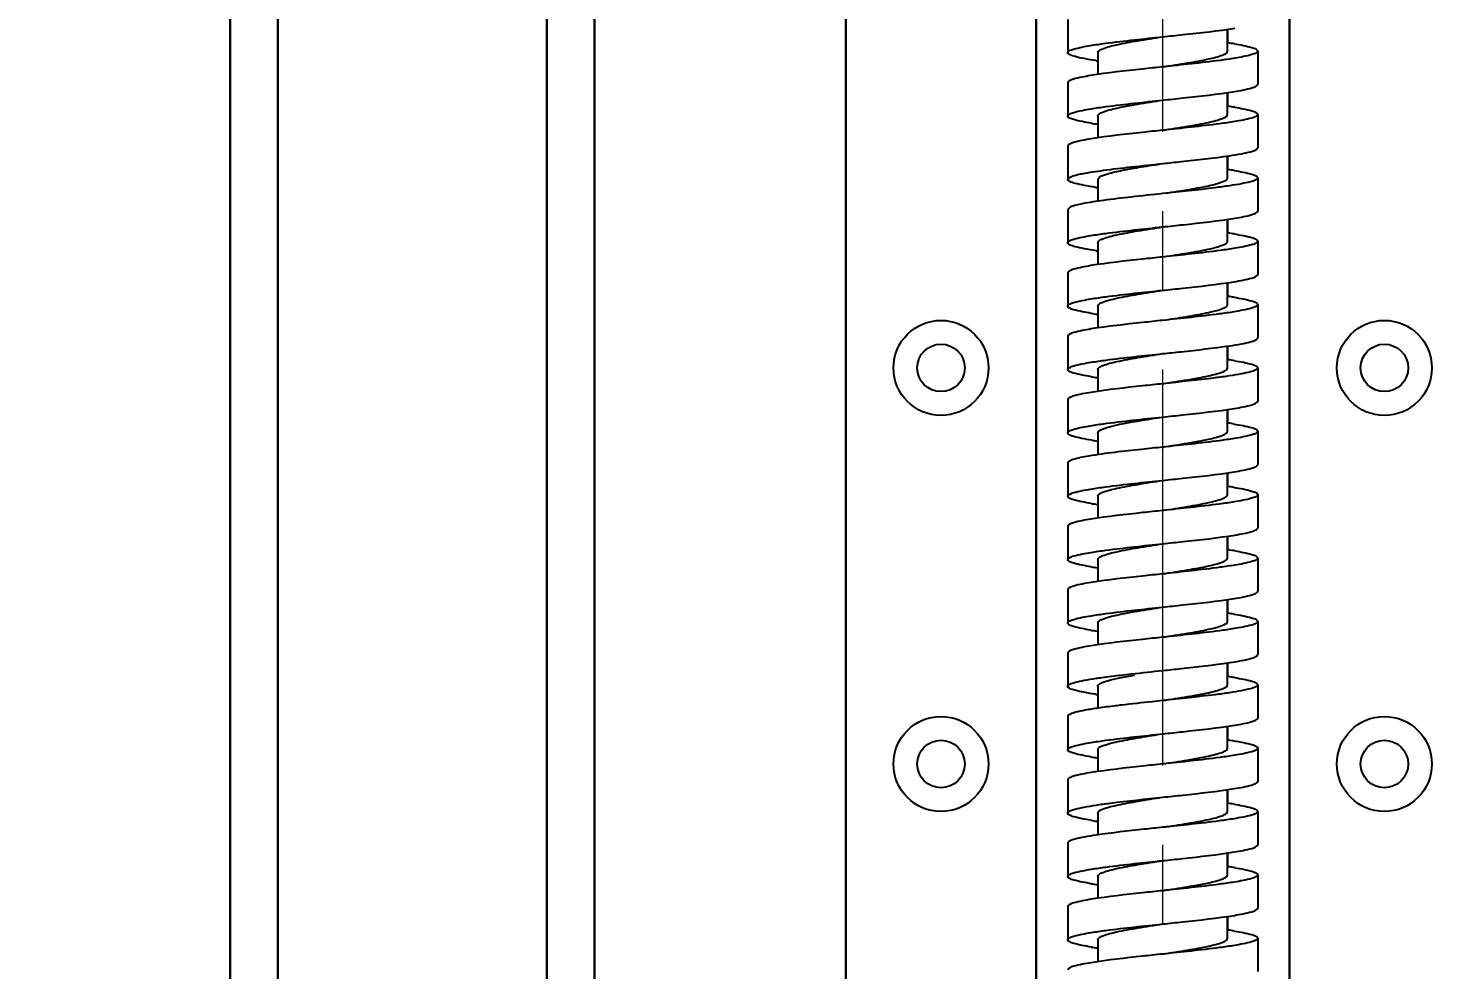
# Model space of a CAD drawing. Header units: inches. Extents: x -8900 to -5053, y -1814 to -15.
# Drawn here: x -8581.66 to -8537.33, y -636.56 to -606.84 of the extents above; entities that cross this region are included whole.
import ezdxf

# ---------------------------------------------------------------- set-up
doc = ezdxf.new("R2010")
doc.units = ezdxf.units.IN
doc.header["$LTSCALE"] = 2
doc.header["$MEASUREMENT"] = 0
doc.linetypes.add('CENTER', pattern=[2, 1.25, -0.25, 0.25, -0.25])
doc.layers.add('02___PRT_ALL_AXES', color=7, linetype='Continuous')
doc.layers.add('duong co ban', color=7, linetype='Continuous', lineweight=50)
doc.layers.add('duong tam', color=1, linetype='CENTER', lineweight=20)
doc.styles.get("Standard").update_dxf_attribs({"font": 'arial.ttf', "height": 2.5})
doc.dimstyles.new('d3', dxfattribs={"dimtxt": 4, "dimasz": 3.5, "dimexe": 1.5, "dimexo": 0, "dimgap": 1.5, "dimtad": 1, "dimtoh": 1, "dimdec": 1, "dimtxsty": 'Standard', "dimcen": 2.5, "dimadec": 0, "dimazin": 0, "dimtm": 1e-09, "dimtfac": 1, "dimtdec": 1, "dimtix": 1, "dimtmove": 0, "dimatfit": 3, "dimfxl": 0.18, "dimtolj": 1, "dimarcsym": 1})

# ---------------------------------------------------------------- blocks, each defined once
blk = doc.blocks.new('*D34')
at = {"layer": 'Defpoints', "color": 0, "lineweight": 20}
for p in [(-8560.834, -462.562), (-8776.876, -697.562), (-8560.834, -697.562)]:
    blk.add_point(p, dxfattribs=at)
at = {"layer": 'duong co ban', "color": 0, "lineweight": -2}
for p, q in [((-8560.834, -462.562), (-8778.376, -462.562)), ((-8776.876, -466.062), (-8776.876, -694.062)), ((-8560.834, -697.562), (-8778.376, -697.562))]:
    blk.add_line(p, q, dxfattribs=at)
at = {"layer": 'duong co ban', "color": 0, "lineweight": 20}
for points in [[(-8777.459, -466.062), (-8776.293, -466.062), (-8776.876, -462.562)], [(-8777.459, -694.062), (-8776.293, -694.062), (-8776.876, -697.562)]]:
    blk.add_solid(points, dxfattribs=at)
at = {"layer": 'duong co ban', "color": 0, "lineweight": 20, "insert": (-8779.652, -580.062), "char_height": 2.5, "attachment_point": 5, "rotation": 90}
blk.add_mtext('\\A1;500', dxfattribs=at)

msp = doc.modelspace()

# ---------------------------------------------------------------- linework, layer by layer
at = {"color": 7, "linetype": 'Continuous', "lineweight": 30}
for p, q in [((-8575.278, -673.562), (-8575.278, -595.004)), ((-8573.778, -673.562), (-8573.778, -595.004)), ((-8565.278, -673.562), (-8565.278, -595.004)), ((-8563.778, -673.562), (-8563.778, -595.004)), ((-8555.834, -697.562), (-8555.834, -595.004)), ((-8549.834, -697.562), (-8549.834, -595.004)), ((-8541.834, -697.562), (-8541.834, -595.004))]:
    msp.add_line(p, q, dxfattribs=at)
at = {"color": 7, "linetype": 'Continuous'}
for p, q in [((-8543.784, -607.562), (-8543.784, -606.87)), ((-8543.778, -607.305), (-8543.778, -606.869)), ((-8547.884, -607.612), (-8547.884, -608.304)), ((-8543.784, -609.562), (-8543.784, -608.87)), ((-8543.778, -609.305), (-8543.778, -608.869)), ((-8547.884, -609.612), (-8547.884, -610.304)), ((-8543.784, -611.562), (-8543.784, -610.87)), ((-8543.778, -611.305), (-8543.778, -610.869)), ((-8548.834, -611.612), (-8548.758, -611.541)), ((-8547.884, -611.612), (-8547.832, -611.541)), ((-8547.884, -611.612), (-8547.884, -612.303)), ((-8548.758, -612.491), (-8548.834, -612.562)), ((-8543.784, -613.562), (-8543.784, -612.87)), ((-8543.778, -613.305), (-8543.778, -612.869)), ((-8547.884, -613.612), (-8547.884, -614.304)), ((-8543.784, -615.562), (-8543.784, -614.87)), ((-8543.778, -615.305), (-8543.778, -614.869)), ((-8547.884, -615.612), (-8547.884, -616.304)), ((-8543.784, -617.562), (-8543.784, -616.87)), ((-8543.778, -617.305), (-8543.778, -616.869)), ((-8547.884, -617.612), (-8547.884, -618.304)), ((-8543.784, -619.562), (-8543.784, -618.87)), ((-8543.778, -619.305), (-8543.778, -618.869)), ((-8547.884, -619.612), (-8547.884, -620.303)), ((-8543.784, -621.562), (-8543.784, -620.87)), ((-8543.778, -621.305), (-8543.778, -620.869)), ((-8547.884, -621.612), (-8547.884, -622.304)), ((-8543.784, -623.562), (-8543.784, -622.87)), ((-8543.778, -623.305), (-8543.778, -622.869)), ((-8547.884, -623.612), (-8547.884, -624.304)), ((-8543.784, -625.562), (-8543.784, -624.87)), ((-8543.778, -625.305), (-8543.778, -624.869)), ((-8547.884, -625.612), (-8547.884, -626.304)), ((-8543.784, -627.562), (-8543.784, -626.87)), ((-8543.778, -627.305), (-8543.778, -626.869)), ((-8547.884, -627.612), (-8547.884, -628.302)), ((-8543.784, -629.562), (-8543.784, -628.87)), ((-8543.778, -629.305), (-8543.778, -628.869)), ((-8547.884, -629.612), (-8547.884, -630.304)), ((-8543.784, -631.562), (-8543.784, -630.87)), ((-8543.778, -631.305), (-8543.778, -630.869)), ((-8547.884, -631.612), (-8547.884, -632.304)), ((-8543.784, -633.562), (-8543.784, -632.87)), ((-8543.778, -633.305), (-8543.778, -632.869)), ((-8547.884, -633.612), (-8547.884, -634.304)), ((-8543.784, -635.562), (-8543.784, -634.87)), ((-8543.778, -635.305), (-8543.778, -634.869)), ((-8547.884, -635.612), (-8547.884, -636.304))]:
    msp.add_line(p, q, dxfattribs=at)
for centre, radius, start, end in [((-8545.685, -620.454), 13.289, 80.8434, 81.6944), ((-8545.642, -592.441), 15.593, 261.5313, 261.6612), ((-8545.662, -622.303), 13.136, 80.7902, 81.6966), ((-8545.977, -596.681), 13.329, 260.8573, 261.6942), ((-8545.684, -624.447), 13.282, 80.8415, 81.6936), ((-8545.65, -596.494), 15.54, 261.5233, 261.6561), ((-8545.692, -626.5), 13.336, 80.8589, 81.6942), ((-8545.645, -598.458), 15.577, 261.5279, 261.6589), ((-8545.704, -628.581), 13.418, 80.8853, 81.6947), ((-8545.98, -602.702), 13.307, 260.85, 261.6942), ((-8545.662, -630.303), 13.137, 80.7921, 81.6945), ((-8546.009, -604.893), 13.114, 260.7847, 261.6944), ((-8545.695, -632.524), 13.36, 80.8678, 81.6941), ((-8545.924, -606.334), 13.68, 260.9717, 261.6936), ((-8545.7, -634.557), 13.394, 80.8778, 81.6944), ((-8545.979, -608.698), 13.312, 260.8516, 261.6943), ((-8545.64, -636.162), 12.994, 80.7423, 81.6958), ((-8545.995, -610.805), 13.203, 260.815, 261.694), ((-8545.703, -638.572), 13.408, 80.8835, 81.6939), ((-8546.023, -612.989), 13.017, 260.7482, 261.6981), ((-8545.656, -640.267), 13.1, 80.7765, 81.6973), ((-8545.659, -612.557), 15.476, 261.5076, 261.647), ((-8546.024, -644.729), 15.589, 81.5315, 81.6605), ((-8545.985, -616.736), 13.273, 260.8387, 261.6938), ((-8545.712, -644.632), 13.469, 80.9034, 81.6938), ((-8546, -618.836), 13.172, 260.8014, 261.6967), ((-8545.637, -646.14), 12.971, 80.732, 81.6986), ((-8545.961, -620.576), 13.435, 260.8922, 261.6938), ((-8545.677, -648.406), 13.241, 80.8278, 81.6939), ((-8545.977, -622.682), 13.328, 260.8567, 261.6939)]:
    msp.add_arc(centre, radius, start, end, dxfattribs=at)
for points, knots in [([(-8548.115, -607.387), (-8547.958, -607.361), (-8547.2, -607.254), (-8546.438, -607.176), (-8545.834, -607.112)], [0, 0, 0, 0, 0.206946, 1, 1, 1, 1]), ([(-8547.884, -607.612), (-8547.884, -607.587), (-8547.83, -607.529), (-8547.629, -607.444), (-8547.212, -607.34), (-8546.581, -607.228), (-8546.095, -607.153), (-8545.834, -607.112)], [0, 0, 0, 0, 0.034521, 0.096421, 0.312232, 0.628602, 1, 1, 1, 1]), ([(-8545.834, -607.112), (-8545.619, -607.089), (-8544.858, -607.008), (-8544.097, -606.926), (-8543.553, -606.837)], [0, 0, 0, 0, 0.281246, 1, 1, 1, 1]), ([(-8548.834, -607.612), (-8548.834, -607.588), (-8548.762, -607.534), (-8548.53, -607.461), (-8548.294, -607.416), (-8548.115, -607.387)], [0, 0, 0, 0, 0.095203, 0.29018, 1, 1, 1, 1]), ([(-8547.939, -607.864), (-8548.066, -607.846), (-8548.286, -607.811), (-8548.573, -607.748), (-8548.739, -607.701), (-8548.834, -607.641), (-8548.834, -607.612)], [0, 0, 0, 0, 0.407121, 0.713115, 0.908823, 1, 1, 1, 1]), ([(-8545.834, -608.062), (-8545.572, -608.021), (-8545.087, -607.946), (-8544.455, -607.834), (-8544.038, -607.73), (-8543.837, -607.645), (-8543.784, -607.587), (-8543.784, -607.562)], [0, 0, 0, 0, 0.371396, 0.687765, 0.903576, 0.96548, 1, 1, 1, 1]), ([(-8543.57, -607.334), (-8543.386, -607.364), (-8543.144, -607.41), (-8542.908, -607.483), (-8542.834, -607.537), (-8542.834, -607.562)], [0, 0, 0, 0, 0.710236, 0.905276, 1, 1, 1, 1]), ([(-8542.834, -607.562), (-8542.834, -607.586), (-8542.906, -607.64), (-8543.137, -607.713), (-8543.374, -607.758), (-8543.553, -607.787)], [0, 0, 0, 0, 0.095166, 0.290134, 1, 1, 1, 1]), ([(-8545.834, -608.062), (-8546.048, -608.085), (-8546.809, -608.167), (-8547.571, -608.248), (-8548.115, -608.337)], [0, 0, 0, 0, 0.281282, 1, 1, 1, 1]), ([(-8543.553, -607.787), (-8543.71, -607.813), (-8544.468, -607.92), (-8545.23, -607.998), (-8545.834, -608.062)], [0, 0, 0, 0, 0.207002, 1, 1, 1, 1]), ([(-8548.115, -608.337), (-8548.294, -608.366), (-8548.53, -608.411), (-8548.762, -608.484), (-8548.834, -608.538), (-8548.834, -608.562)], [0, 0, 0, 0, 0.70982, 0.904797, 1, 1, 1, 1]), ([(-8545.834, -609.112), (-8545.621, -609.089), (-8544.864, -609.008), (-8544.107, -608.927), (-8543.566, -608.839)], [0, 0, 0, 0, 0.280734, 1, 1, 1, 1]), ([(-8543.566, -608.839), (-8543.383, -608.81), (-8543.143, -608.764), (-8542.907, -608.691), (-8542.834, -608.637), (-8542.834, -608.612)], [0, 0, 0, 0, 0.710146, 0.90517, 1, 1, 1, 1]), ([(-8548.834, -609.612), (-8548.834, -609.587), (-8548.759, -609.532), (-8548.522, -609.459), (-8548.279, -609.414), (-8548.095, -609.384)], [0, 0, 0, 0, 0.094518, 0.2895, 1, 1, 1, 1]), ([(-8548.095, -609.384), (-8547.939, -609.359), (-8547.187, -609.253), (-8546.432, -609.175), (-8545.834, -609.112)], [0, 0, 0, 0, 0.208049, 1, 1, 1, 1]), ([(-8547.884, -609.612), (-8547.884, -609.587), (-8547.83, -609.529), (-8547.629, -609.444), (-8547.212, -609.34), (-8546.581, -609.228), (-8546.095, -609.153), (-8545.834, -609.112)], [0, 0, 0, 0, 0.034521, 0.096425, 0.312238, 0.628606, 1, 1, 1, 1]), ([(-8543.559, -609.336), (-8543.378, -609.365), (-8543.14, -609.411), (-8542.906, -609.483), (-8542.834, -609.537), (-8542.834, -609.562)], [0, 0, 0, 0, 0.710016, 0.905001, 1, 1, 1, 1]), ([(-8548.094, -609.84), (-8548.279, -609.811), (-8548.521, -609.765), (-8548.759, -609.692), (-8548.833, -609.637), (-8548.834, -609.612)], [0, 0, 0, 0, 0.710072, 0.90521, 1, 1, 1, 1]), ([(-8545.834, -610.062), (-8545.572, -610.021), (-8545.087, -609.946), (-8544.455, -609.834), (-8544.038, -609.73), (-8543.837, -609.645), (-8543.784, -609.587), (-8543.784, -609.562)], [0, 0, 0, 0, 0.371399, 0.687771, 0.903582, 0.965478, 1, 1, 1, 1]), ([(-8543.566, -609.789), (-8543.722, -609.815), (-8544.476, -609.921), (-8545.234, -609.998), (-8545.834, -610.062)], [0, 0, 0, 0, 0.207716, 1, 1, 1, 1]), ([(-8542.834, -609.562), (-8542.834, -609.587), (-8542.907, -609.641), (-8543.143, -609.714), (-8543.383, -609.76), (-8543.566, -609.789)], [0, 0, 0, 0, 0.09483, 0.289854, 1, 1, 1, 1]), ([(-8548.095, -610.334), (-8548.279, -610.364), (-8548.522, -610.409), (-8548.759, -610.482), (-8548.834, -610.537), (-8548.834, -610.562)], [0, 0, 0, 0, 0.7105, 0.905482, 1, 1, 1, 1]), ([(-8545.834, -610.062), (-8546.045, -610.084), (-8546.8, -610.165), (-8547.556, -610.247), (-8548.095, -610.334)], [0, 0, 0, 0, 0.280488, 1, 1, 1, 1]), ([(-8543.728, -610.864), (-8543.601, -610.845), (-8543.381, -610.811), (-8543.094, -610.748), (-8542.928, -610.701), (-8542.834, -610.641), (-8542.834, -610.612)], [0, 0, 0, 0, 0.40707, 0.713033, 0.908753, 1, 1, 1, 1]), ([(-8548.758, -611.541), (-8548.638, -611.483), (-8548.28, -611.413), (-8547.637, -611.311), (-8546.788, -611.214), (-8546.164, -611.147), (-8545.834, -611.112)], [0, 0, 0, 0, 0.13486, 0.36396, 0.663305, 1, 1, 1, 1]), ([(-8547.832, -611.541), (-8547.755, -611.486), (-8547.508, -611.413), (-8547.068, -611.312), (-8546.486, -611.214), (-8546.059, -611.147), (-8545.834, -611.112)], [0, 0, 0, 0, 0.138453, 0.367744, 0.665592, 1, 1, 1, 1]), ([(-8545.834, -611.112), (-8545.64, -611.092), (-8544.938, -611.016), (-8544.235, -610.94), (-8543.728, -610.864)], [0, 0, 0, 0, 0.274868, 1, 1, 1, 1]), ([(-8547.941, -611.864), (-8548.067, -611.845), (-8548.287, -611.811), (-8548.573, -611.748), (-8548.739, -611.701), (-8548.834, -611.641), (-8548.833, -611.612)], [0, 0, 0, 0, 0.406967, 0.712952, 0.908705, 1, 1, 1, 1]), ([(-8545.743, -612.048), (-8545.491, -612.009), (-8545.032, -611.938), (-8544.402, -611.822), (-8544.038, -611.73), (-8543.784, -611.626), (-8543.784, -611.562)], [0, 0, 0, 0, 0.375224, 0.691641, 0.906401, 1, 1, 1, 1]), ([(-8542.834, -611.562), (-8542.834, -611.591), (-8542.928, -611.651), (-8543.094, -611.698), (-8543.381, -611.761), (-8543.601, -611.795), (-8543.728, -611.814)], [0, 0, 0, 0, 0.091247, 0.286967, 0.59293, 1, 1, 1, 1]), ([(-8543.57, -611.334), (-8543.386, -611.364), (-8543.144, -611.41), (-8542.908, -611.483), (-8542.834, -611.537), (-8542.834, -611.562)], [0, 0, 0, 0, 0.710332, 0.905334, 1, 1, 1, 1]), ([(-8545.834, -612.062), (-8546.164, -612.097), (-8546.788, -612.164), (-8547.637, -612.261), (-8548.28, -612.363), (-8548.638, -612.433), (-8548.758, -612.491)], [0, 0, 0, 0, 0.336695, 0.63604, 0.86514, 1, 1, 1, 1]), ([(-8543.728, -611.814), (-8543.878, -611.837), (-8544.579, -611.931), (-8545.282, -612.004), (-8545.834, -612.062)], [0, 0, 0, 0, 0.215498, 1, 1, 1, 1]), ([(-8545.834, -613.112), (-8545.619, -613.089), (-8544.855, -613.007), (-8544.091, -612.925), (-8543.547, -612.836)], [0, 0, 0, 0, 0.281519, 1, 1, 1, 1]), ([(-8543.547, -612.836), (-8543.369, -612.807), (-8543.135, -612.762), (-8542.905, -612.69), (-8542.834, -612.636), (-8542.834, -612.612)], [0, 0, 0, 0, 0.709702, 0.904643, 1, 1, 1, 1]), ([(-8548.834, -613.612), (-8548.834, -613.587), (-8548.76, -613.533), (-8548.526, -613.46), (-8548.286, -613.415), (-8548.104, -613.385)], [0, 0, 0, 0, 0.094908, 0.289931, 1, 1, 1, 1]), ([(-8548.104, -613.385), (-8547.948, -613.36), (-8547.193, -613.253), (-8546.434, -613.176), (-8545.834, -613.112)], [0, 0, 0, 0, 0.207528, 1, 1, 1, 1]), ([(-8547.884, -613.612), (-8547.883, -613.587), (-8547.83, -613.529), (-8547.629, -613.444), (-8547.212, -613.34), (-8546.581, -613.228), (-8546.095, -613.153), (-8545.834, -613.112)], [0, 0, 0, 0, 0.034532, 0.096425, 0.312244, 0.628611, 1, 1, 1, 1]), ([(-8543.573, -613.334), (-8543.389, -613.363), (-8543.146, -613.409), (-8542.908, -613.482), (-8542.834, -613.537), (-8542.834, -613.562)], [0, 0, 0, 0, 0.710297, 0.905357, 1, 1, 1, 1]), ([(-8547.94, -613.864), (-8548.066, -613.845), (-8548.286, -613.811), (-8548.573, -613.748), (-8548.739, -613.701), (-8548.834, -613.641), (-8548.834, -613.612)], [0, 0, 0, 0, 0.407141, 0.713122, 0.90881, 1, 1, 1, 1]), ([(-8543.547, -613.786), (-8543.703, -613.812), (-8544.464, -613.92), (-8545.228, -613.998), (-8545.834, -614.062)], [0, 0, 0, 0, 0.206629, 1, 1, 1, 1]), ([(-8545.691, -614.04), (-8545.444, -614.001), (-8544.997, -613.932), (-8544.383, -613.817), (-8544.029, -613.727), (-8543.784, -613.624), (-8543.784, -613.562)], [0, 0, 0, 0, 0.37671, 0.692616, 0.906445, 1, 1, 1, 1]), ([(-8542.834, -613.562), (-8542.834, -613.586), (-8542.905, -613.64), (-8543.135, -613.712), (-8543.369, -613.757), (-8543.547, -613.786)], [0, 0, 0, 0, 0.095357, 0.290298, 1, 1, 1, 1]), ([(-8548.104, -614.335), (-8548.286, -614.365), (-8548.526, -614.41), (-8548.76, -614.483), (-8548.834, -614.537), (-8548.834, -614.562)], [0, 0, 0, 0, 0.710069, 0.905092, 1, 1, 1, 1]), ([(-8545.834, -614.062), (-8546.046, -614.085), (-8546.804, -614.166), (-8547.563, -614.247), (-8548.104, -614.335)], [0, 0, 0, 0, 0.280853, 1, 1, 1, 1]), ([(-8543.581, -614.842), (-8543.395, -614.812), (-8543.149, -614.766), (-8542.909, -614.692), (-8542.834, -614.637), (-8542.834, -614.612)], [0, 0, 0, 0, 0.710308, 0.905479, 1, 1, 1, 1]), ([(-8548.099, -615.384), (-8547.943, -615.359), (-8547.189, -615.253), (-8546.433, -615.176), (-8545.834, -615.112)], [0, 0, 0, 0, 0.207851, 1, 1, 1, 1]), ([(-8547.884, -615.612), (-8547.884, -615.587), (-8547.83, -615.529), (-8547.629, -615.444), (-8547.212, -615.34), (-8546.581, -615.228), (-8546.095, -615.153), (-8545.834, -615.112)], [0, 0, 0, 0, 0.034541, 0.096422, 0.312244, 0.628613, 1, 1, 1, 1]), ([(-8545.834, -615.112), (-8545.623, -615.09), (-8544.871, -615.009), (-8544.119, -614.928), (-8543.581, -614.842)], [0, 0, 0, 0, 0.280133, 1, 1, 1, 1]), ([(-8548.834, -615.612), (-8548.834, -615.587), (-8548.76, -615.533), (-8548.524, -615.46), (-8548.282, -615.414), (-8548.099, -615.384)], [0, 0, 0, 0, 0.094625, 0.289587, 1, 1, 1, 1]), ([(-8548.096, -615.84), (-8548.28, -615.81), (-8548.522, -615.765), (-8548.759, -615.692), (-8548.833, -615.637), (-8548.834, -615.612)], [0, 0, 0, 0, 0.710054, 0.905177, 1, 1, 1, 1]), ([(-8545.639, -616.032), (-8545.398, -615.994), (-8544.962, -615.926), (-8544.365, -615.813), (-8544.02, -615.725), (-8543.783, -615.622), (-8543.784, -615.562)], [0, 0, 0, 0, 0.378142, 0.693537, 0.906459, 1, 1, 1, 1]), ([(-8542.834, -615.562), (-8542.834, -615.587), (-8542.909, -615.642), (-8543.149, -615.716), (-8543.395, -615.762), (-8543.581, -615.792)], [0, 0, 0, 0, 0.094521, 0.289692, 1, 1, 1, 1]), ([(-8543.578, -615.333), (-8543.393, -615.363), (-8543.148, -615.409), (-8542.909, -615.482), (-8542.834, -615.537), (-8542.834, -615.562)], [0, 0, 0, 0, 0.710537, 0.905592, 1, 1, 1, 1]), ([(-8545.834, -616.062), (-8546.046, -616.085), (-8546.802, -616.166), (-8547.559, -616.247), (-8548.099, -616.334)], [0, 0, 0, 0, 0.280635, 1, 1, 1, 1]), ([(-8543.581, -615.792), (-8543.737, -615.817), (-8544.486, -615.922), (-8545.238, -615.999), (-8545.834, -616.062)], [0, 0, 0, 0, 0.208527, 1, 1, 1, 1]), ([(-8548.099, -616.334), (-8548.282, -616.364), (-8548.524, -616.41), (-8548.76, -616.483), (-8548.834, -616.537), (-8548.834, -616.562)], [0, 0, 0, 0, 0.710413, 0.905375, 1, 1, 1, 1]), ([(-8545.834, -617.112), (-8545.64, -617.092), (-8544.938, -617.017), (-8544.235, -616.94), (-8543.728, -616.864)], [0, 0, 0, 0, 0.274849, 1, 1, 1, 1]), ([(-8543.728, -616.864), (-8543.602, -616.846), (-8543.382, -616.811), (-8543.095, -616.748), (-8542.928, -616.701), (-8542.834, -616.641), (-8542.834, -616.612)], [0, 0, 0, 0, 0.407103, 0.713089, 0.908801, 1, 1, 1, 1]), ([(-8548.834, -617.612), (-8548.833, -617.587), (-8548.759, -617.532), (-8548.521, -617.459), (-8548.278, -617.413), (-8548.094, -617.384)], [0, 0, 0, 0, 0.094724, 0.289829, 1, 1, 1, 1]), ([(-8548.094, -617.384), (-8547.938, -617.358), (-8547.186, -617.253), (-8546.431, -617.175), (-8545.834, -617.112)], [0, 0, 0, 0, 0.208096, 1, 1, 1, 1]), ([(-8547.884, -617.612), (-8547.884, -617.587), (-8547.83, -617.529), (-8547.629, -617.444), (-8547.212, -617.34), (-8546.581, -617.228), (-8546.095, -617.153), (-8545.834, -617.112)], [0, 0, 0, 0, 0.034549, 0.096417, 0.312243, 0.628613, 1, 1, 1, 1]), ([(-8543.56, -617.336), (-8543.379, -617.365), (-8543.14, -617.411), (-8542.906, -617.483), (-8542.834, -617.538), (-8542.834, -617.562)], [0, 0, 0, 0, 0.710055, 0.905032, 1, 1, 1, 1]), ([(-8548.109, -617.838), (-8548.29, -617.809), (-8548.528, -617.763), (-8548.761, -617.691), (-8548.834, -617.636), (-8548.834, -617.612)], [0, 0, 0, 0, 0.710119, 0.905054, 1, 1, 1, 1]), ([(-8545.834, -618.062), (-8545.572, -618.021), (-8545.087, -617.946), (-8544.455, -617.834), (-8544.038, -617.73), (-8543.837, -617.645), (-8543.784, -617.587), (-8543.784, -617.562)], [0, 0, 0, 0, 0.371396, 0.68778, 0.903603, 0.96545, 1, 1, 1, 1]), ([(-8543.728, -617.814), (-8543.879, -617.837), (-8544.579, -617.931), (-8545.282, -618.004), (-8545.834, -618.062)], [0, 0, 0, 0, 0.215536, 1, 1, 1, 1]), ([(-8542.834, -617.562), (-8542.834, -617.591), (-8542.928, -617.651), (-8543.095, -617.698), (-8543.382, -617.761), (-8543.602, -617.796), (-8543.728, -617.814)], [0, 0, 0, 0, 0.091199, 0.286911, 0.592897, 1, 1, 1, 1]), ([(-8548.094, -618.334), (-8548.278, -618.363), (-8548.521, -618.409), (-8548.759, -618.482), (-8548.833, -618.537), (-8548.834, -618.562)], [0, 0, 0, 0, 0.710171, 0.905276, 1, 1, 1, 1]), ([(-8545.834, -618.062), (-8546.045, -618.084), (-8546.8, -618.165), (-8547.555, -618.247), (-8548.094, -618.334)], [0, 0, 0, 0, 0.280449, 1, 1, 1, 1]), ([(-8543.575, -618.841), (-8543.39, -618.811), (-8543.146, -618.765), (-8542.908, -618.692), (-8542.834, -618.637), (-8542.834, -618.612)], [0, 0, 0, 0, 0.710529, 0.905535, 1, 1, 1, 1]), ([(-8548.179, -619.398), (-8548.021, -619.371), (-8547.241, -619.258), (-8546.458, -619.178), (-8545.834, -619.112)], [0, 0, 0, 0, 0.20328, 1, 1, 1, 1]), ([(-8547.436, -619.398), (-8547.329, -619.371), (-8546.798, -619.258), (-8546.261, -619.178), (-8545.834, -619.112)], [0, 0, 0, 0, 0.203978, 1, 1, 1, 1]), ([(-8545.834, -619.112), (-8545.622, -619.09), (-8544.868, -619.009), (-8544.114, -618.928), (-8543.575, -618.841)], [0, 0, 0, 0, 0.280392, 1, 1, 1, 1]), ([(-8548.834, -619.612), (-8548.834, -619.589), (-8548.77, -619.538), (-8548.557, -619.468), (-8548.343, -619.426), (-8548.179, -619.398)], [0, 0, 0, 0, 0.097094, 0.291768, 1, 1, 1, 1]), ([(-8548.071, -619.844), (-8548.179, -619.827), (-8548.368, -619.795), (-8548.612, -619.737), (-8548.756, -619.693), (-8548.833, -619.637), (-8548.834, -619.612)], [0, 0, 0, 0, 0.406602, 0.710908, 0.906005, 1, 1, 1, 1]), ([(-8547.884, -619.612), (-8547.884, -619.56), (-8547.69, -619.462), (-8547.549, -619.426), (-8547.436, -619.398)], [0, 0, 0, 0, 0.310571, 1, 1, 1, 1]), ([(-8545.834, -620.062), (-8545.572, -620.021), (-8545.087, -619.946), (-8544.455, -619.834), (-8544.038, -619.73), (-8543.837, -619.645), (-8543.784, -619.587), (-8543.784, -619.562)], [0, 0, 0, 0, 0.371402, 0.687777, 0.903603, 0.965444, 1, 1, 1, 1]), ([(-8543.575, -619.333), (-8543.39, -619.363), (-8543.147, -619.409), (-8542.909, -619.482), (-8542.834, -619.537), (-8542.834, -619.562)], [0, 0, 0, 0, 0.71013, 0.905276, 1, 1, 1, 1]), ([(-8542.834, -619.562), (-8542.834, -619.587), (-8542.908, -619.642), (-8543.146, -619.715), (-8543.39, -619.761), (-8543.575, -619.791)], [0, 0, 0, 0, 0.094465, 0.289471, 1, 1, 1, 1]), ([(-8545.834, -620.062), (-8546.056, -620.086), (-8546.839, -620.17), (-8547.623, -620.253), (-8548.179, -620.348)], [0, 0, 0, 0, 0.284127, 1, 1, 1, 1]), ([(-8543.575, -619.791), (-8543.731, -619.816), (-8544.482, -619.921), (-8545.236, -619.999), (-8545.834, -620.062)], [0, 0, 0, 0, 0.208177, 1, 1, 1, 1]), ([(-8548.179, -620.348), (-8548.343, -620.376), (-8548.557, -620.418), (-8548.77, -620.488), (-8548.834, -620.539), (-8548.834, -620.562)], [0, 0, 0, 0, 0.708232, 0.902906, 1, 1, 1, 1]), ([(-8545.834, -621.112), (-8545.622, -621.09), (-8544.869, -621.009), (-8544.116, -620.928), (-8543.577, -620.841)], [0, 0, 0, 0, 0.280286, 1, 1, 1, 1]), ([(-8543.577, -620.841), (-8543.392, -620.811), (-8543.148, -620.765), (-8542.909, -620.692), (-8542.834, -620.637), (-8542.834, -620.612)], [0, 0, 0, 0, 0.710192, 0.905351, 1, 1, 1, 1]), ([(-8548.834, -621.612), (-8548.834, -621.588), (-8548.76, -621.533), (-8548.526, -621.46), (-8548.286, -621.415), (-8548.104, -621.385)], [0, 0, 0, 0, 0.094778, 0.289723, 1, 1, 1, 1]), ([(-8548.104, -621.385), (-8547.948, -621.36), (-8547.193, -621.253), (-8546.434, -621.176), (-8545.834, -621.112)], [0, 0, 0, 0, 0.207585, 1, 1, 1, 1]), ([(-8547.884, -621.612), (-8547.884, -621.587), (-8547.83, -621.529), (-8547.629, -621.444), (-8547.212, -621.34), (-8546.581, -621.228), (-8546.095, -621.153), (-8545.834, -621.112)], [0, 0, 0, 0, 0.034559, 0.096405, 0.312234, 0.628611, 1, 1, 1, 1]), ([(-8543.577, -621.333), (-8543.392, -621.363), (-8543.147, -621.409), (-8542.908, -621.482), (-8542.834, -621.537), (-8542.834, -621.562)], [0, 0, 0, 0, 0.710558, 0.905582, 1, 1, 1, 1]), ([(-8548.096, -621.84), (-8548.279, -621.81), (-8548.522, -621.765), (-8548.759, -621.692), (-8548.833, -621.637), (-8548.834, -621.612)], [0, 0, 0, 0, 0.710092, 0.905204, 1, 1, 1, 1]), ([(-8545.834, -622.062), (-8545.572, -622.021), (-8545.087, -621.946), (-8544.455, -621.834), (-8544.038, -621.73), (-8543.837, -621.645), (-8543.784, -621.587), (-8543.784, -621.562)], [0, 0, 0, 0, 0.371389, 0.687767, 0.903597, 0.965441, 1, 1, 1, 1]), ([(-8543.577, -621.791), (-8543.733, -621.816), (-8544.484, -621.921), (-8545.237, -621.999), (-8545.834, -622.062)], [0, 0, 0, 0, 0.20832, 1, 1, 1, 1]), ([(-8542.834, -621.562), (-8542.834, -621.587), (-8542.909, -621.642), (-8543.148, -621.715), (-8543.392, -621.761), (-8543.577, -621.791)], [0, 0, 0, 0, 0.094649, 0.289808, 1, 1, 1, 1]), ([(-8545.834, -622.062), (-8546.046, -622.085), (-8546.804, -622.166), (-8547.563, -622.247), (-8548.104, -622.335)], [0, 0, 0, 0, 0.280831, 1, 1, 1, 1]), ([(-8548.104, -622.335), (-8548.286, -622.365), (-8548.526, -622.41), (-8548.76, -622.483), (-8548.834, -622.538), (-8548.834, -622.562)], [0, 0, 0, 0, 0.710277, 0.905222, 1, 1, 1, 1]), ([(-8543.552, -622.837), (-8543.372, -622.808), (-8543.137, -622.763), (-8542.905, -622.69), (-8542.834, -622.636), (-8542.834, -622.612)], [0, 0, 0, 0, 0.709824, 0.90478, 1, 1, 1, 1]), ([(-8548.096, -623.384), (-8547.94, -623.359), (-8547.188, -623.253), (-8546.432, -623.175), (-8545.834, -623.112)], [0, 0, 0, 0, 0.207998, 1, 1, 1, 1]), ([(-8547.884, -623.612), (-8547.884, -623.587), (-8547.83, -623.529), (-8547.629, -623.444), (-8547.212, -623.34), (-8546.581, -623.228), (-8546.095, -623.153), (-8545.834, -623.112)], [0, 0, 0, 0, 0.034557, 0.096399, 0.312228, 0.628608, 1, 1, 1, 1]), ([(-8545.834, -623.112), (-8545.619, -623.089), (-8544.858, -623.008), (-8544.095, -622.926), (-8543.552, -622.837)], [0, 0, 0, 0, 0.281293, 1, 1, 1, 1]), ([(-8548.834, -623.612), (-8548.833, -623.587), (-8548.759, -623.532), (-8548.522, -623.459), (-8548.28, -623.414), (-8548.096, -623.384)], [0, 0, 0, 0, 0.094801, 0.289913, 1, 1, 1, 1]), ([(-8548.103, -623.839), (-8548.285, -623.809), (-8548.525, -623.764), (-8548.76, -623.691), (-8548.834, -623.637), (-8548.834, -623.612)], [0, 0, 0, 0, 0.710294, 0.905244, 1, 1, 1, 1]), ([(-8545.834, -624.062), (-8545.572, -624.021), (-8545.087, -623.946), (-8544.455, -623.834), (-8544.038, -623.73), (-8543.837, -623.645), (-8543.784, -623.587), (-8543.784, -623.562)], [0, 0, 0, 0, 0.371387, 0.687762, 0.90359, 0.965443, 1, 1, 1, 1]), ([(-8542.834, -623.562), (-8542.834, -623.586), (-8542.905, -623.64), (-8543.137, -623.713), (-8543.372, -623.758), (-8543.552, -623.787)], [0, 0, 0, 0, 0.09522, 0.290176, 1, 1, 1, 1]), ([(-8543.55, -623.337), (-8543.371, -623.367), (-8543.136, -623.412), (-8542.905, -623.484), (-8542.834, -623.538), (-8542.834, -623.562)], [0, 0, 0, 0, 0.709776, 0.904729, 1, 1, 1, 1]), ([(-8545.834, -624.062), (-8546.045, -624.085), (-8546.801, -624.166), (-8547.556, -624.247), (-8548.096, -624.334)], [0, 0, 0, 0, 0.280524, 1, 1, 1, 1]), ([(-8543.552, -623.787), (-8543.708, -623.812), (-8544.467, -623.92), (-8545.229, -623.998), (-8545.834, -624.062)], [0, 0, 0, 0, 0.206936, 1, 1, 1, 1]), ([(-8548.096, -624.334), (-8548.28, -624.364), (-8548.522, -624.409), (-8548.759, -624.482), (-8548.833, -624.537), (-8548.834, -624.562)], [0, 0, 0, 0, 0.710087, 0.905199, 1, 1, 1, 1]), ([(-8545.834, -625.112), (-8545.622, -625.09), (-8544.869, -625.009), (-8544.115, -624.928), (-8543.577, -624.841)], [0, 0, 0, 0, 0.280311, 1, 1, 1, 1]), ([(-8543.577, -624.841), (-8543.392, -624.811), (-8543.147, -624.765), (-8542.908, -624.692), (-8542.834, -624.637), (-8542.834, -624.612)], [0, 0, 0, 0, 0.710539, 0.905572, 1, 1, 1, 1]), ([(-8548.834, -625.612), (-8548.834, -625.587), (-8548.759, -625.532), (-8548.522, -625.459), (-8548.28, -625.414), (-8548.096, -625.384)], [0, 0, 0, 0, 0.094695, 0.289743, 1, 1, 1, 1]), ([(-8548.096, -625.384), (-8547.94, -625.359), (-8547.188, -625.253), (-8546.432, -625.176), (-8545.834, -625.112)], [0, 0, 0, 0, 0.207978, 1, 1, 1, 1]), ([(-8547.884, -625.612), (-8547.884, -625.587), (-8547.83, -625.529), (-8547.629, -625.444), (-8547.212, -625.34), (-8546.581, -625.228), (-8546.095, -625.153), (-8545.834, -625.112)], [0, 0, 0, 0, 0.034552, 0.096397, 0.312222, 0.628605, 1, 1, 1, 1]), ([(-8543.578, -625.333), (-8543.393, -625.363), (-8543.148, -625.409), (-8542.909, -625.482), (-8542.834, -625.537), (-8542.834, -625.562)], [0, 0, 0, 0, 0.710219, 0.905377, 1, 1, 1, 1]), ([(-8548.116, -625.837), (-8548.295, -625.808), (-8548.531, -625.763), (-8548.762, -625.69), (-8548.834, -625.636), (-8548.834, -625.612)], [0, 0, 0, 0, 0.709808, 0.904766, 1, 1, 1, 1]), ([(-8545.834, -626.062), (-8545.572, -626.021), (-8545.087, -625.946), (-8544.455, -625.834), (-8544.038, -625.73), (-8543.837, -625.645), (-8543.784, -625.587), (-8543.784, -625.562)], [0, 0, 0, 0, 0.371387, 0.687758, 0.903584, 0.965449, 1, 1, 1, 1]), ([(-8543.577, -625.791), (-8543.733, -625.816), (-8544.483, -625.921), (-8545.237, -625.999), (-8545.834, -626.062)], [0, 0, 0, 0, 0.208282, 1, 1, 1, 1]), ([(-8542.834, -625.562), (-8542.834, -625.587), (-8542.908, -625.642), (-8543.147, -625.715), (-8543.392, -625.761), (-8543.577, -625.791)], [0, 0, 0, 0, 0.094428, 0.289461, 1, 1, 1, 1]), ([(-8545.834, -626.062), (-8546.045, -626.085), (-8546.801, -626.166), (-8547.557, -626.247), (-8548.096, -626.334)], [0, 0, 0, 0, 0.28054, 1, 1, 1, 1]), ([(-8548.096, -626.334), (-8548.28, -626.364), (-8548.522, -626.409), (-8548.759, -626.482), (-8548.834, -626.537), (-8548.834, -626.562)], [0, 0, 0, 0, 0.710257, 0.905305, 1, 1, 1, 1]), ([(-8543.728, -626.864), (-8543.601, -626.845), (-8543.381, -626.811), (-8543.094, -626.748), (-8542.928, -626.701), (-8542.834, -626.641), (-8542.834, -626.612)], [0, 0, 0, 0, 0.407128, 0.713117, 0.908818, 1, 1, 1, 1]), ([(-8547.135, -627.255), (-8547.032, -627.243), (-8546.598, -627.193), (-8546.164, -627.147), (-8545.834, -627.112)], [0, 0, 0, 0, 0.238742, 1, 1, 1, 1]), ([(-8545.834, -627.112), (-8545.64, -627.092), (-8544.938, -627.016), (-8544.235, -626.94), (-8543.728, -626.864)], [0, 0, 0, 0, 0.274871, 1, 1, 1, 1]), ([(-8548.834, -627.612), (-8548.834, -627.583), (-8548.738, -627.523), (-8548.571, -627.476), (-8548.283, -627.412), (-8548.062, -627.378), (-8547.934, -627.359)], [0, 0, 0, 0, 0.091036, 0.286863, 0.592823, 1, 1, 1, 1]), ([(-8547.945, -627.864), (-8548.071, -627.845), (-8548.289, -627.811), (-8548.574, -627.747), (-8548.739, -627.7), (-8548.834, -627.641), (-8548.834, -627.612)], [0, 0, 0, 0, 0.407098, 0.712975, 0.908615, 1, 1, 1, 1]), ([(-8547.934, -627.359), (-8547.874, -627.35), (-8547.608, -627.312), (-8547.341, -627.279), (-8547.135, -627.255)], [0, 0, 0, 0, 0.228265, 1, 1, 1, 1]), ([(-8547.884, -627.612), (-8547.884, -627.572), (-8547.757, -627.488), (-8547.534, -627.421), (-8547.164, -627.332), (-8546.882, -627.282), (-8546.723, -627.255)], [0, 0, 0, 0, 0.097129, 0.299754, 0.607813, 1, 1, 1, 1]), ([(-8545.834, -628.062), (-8545.572, -628.021), (-8545.087, -627.946), (-8544.455, -627.834), (-8544.038, -627.73), (-8543.837, -627.645), (-8543.784, -627.587), (-8543.784, -627.562)], [0, 0, 0, 0, 0.371325, 0.687737, 0.903572, 0.965455, 1, 1, 1, 1]), ([(-8542.834, -627.562), (-8542.834, -627.591), (-8542.928, -627.651), (-8543.094, -627.698), (-8543.381, -627.761), (-8543.601, -627.795), (-8543.728, -627.814)], [0, 0, 0, 0, 0.091182, 0.286883, 0.592872, 1, 1, 1, 1]), ([(-8543.557, -627.336), (-8543.376, -627.366), (-8543.139, -627.411), (-8542.906, -627.483), (-8542.834, -627.538), (-8542.834, -627.562)], [0, 0, 0, 0, 0.709915, 0.90491, 1, 1, 1, 1]), ([(-8545.834, -628.062), (-8545.945, -628.074), (-8546.379, -628.12), (-8546.813, -628.167), (-8547.135, -628.205)], [0, 0, 0, 0, 0.257759, 1, 1, 1, 1]), ([(-8543.728, -627.814), (-8543.879, -627.837), (-8544.579, -627.931), (-8545.282, -628.004), (-8545.834, -628.062)], [0, 0, 0, 0, 0.215485, 1, 1, 1, 1]), ([(-8547.876, -628.3), (-8548.011, -628.32), (-8548.246, -628.356), (-8548.554, -628.422), (-8548.731, -628.47), (-8548.834, -628.532), (-8548.834, -628.562)], [0, 0, 0, 0, 0.407209, 0.713811, 0.909974, 1, 1, 1, 1]), ([(-8547.135, -628.205), (-8547.201, -628.213), (-8547.449, -628.242), (-8547.695, -628.274), (-8547.876, -628.3)], [0, 0, 0, 0, 0.267577, 1, 1, 1, 1]), ([(-8545.834, -629.112), (-8545.62, -629.089), (-8544.862, -629.008), (-8544.103, -628.926), (-8543.561, -628.838)], [0, 0, 0, 0, 0.280905, 1, 1, 1, 1]), ([(-8543.561, -628.838), (-8543.38, -628.809), (-8543.141, -628.764), (-8542.907, -628.691), (-8542.834, -628.637), (-8542.834, -628.612)], [0, 0, 0, 0, 0.710101, 0.905082, 1, 1, 1, 1]), ([(-8548.834, -629.612), (-8548.833, -629.587), (-8548.759, -629.532), (-8548.522, -629.459), (-8548.28, -629.414), (-8548.096, -629.384)], [0, 0, 0, 0, 0.094815, 0.289939, 1, 1, 1, 1]), ([(-8548.096, -629.384), (-8547.94, -629.359), (-8547.187, -629.253), (-8546.432, -629.175), (-8545.834, -629.112)], [0, 0, 0, 0, 0.208002, 1, 1, 1, 1]), ([(-8547.884, -629.612), (-8547.884, -629.55), (-8547.641, -629.447), (-8547.289, -629.358), (-8546.679, -629.244), (-8546.234, -629.174), (-8545.989, -629.136)], [0, 0, 0, 0, 0.093548, 0.307148, 0.622927, 1, 1, 1, 1]), ([(-8543.728, -629.31), (-8543.601, -629.329), (-8543.382, -629.363), (-8543.095, -629.426), (-8542.928, -629.473), (-8542.834, -629.533), (-8542.834, -629.562)], [0, 0, 0, 0, 0.407096, 0.713079, 0.908793, 1, 1, 1, 1]), ([(-8548.098, -629.84), (-8548.282, -629.81), (-8548.523, -629.764), (-8548.76, -629.691), (-8548.834, -629.637), (-8548.834, -629.612)], [0, 0, 0, 0, 0.710418, 0.905386, 1, 1, 1, 1]), ([(-8545.834, -630.062), (-8545.572, -630.021), (-8545.087, -629.946), (-8544.455, -629.834), (-8544.038, -629.73), (-8543.837, -629.645), (-8543.784, -629.587), (-8543.784, -629.562)], [0, 0, 0, 0, 0.371389, 0.687756, 0.903575, 0.965466, 1, 1, 1, 1]), ([(-8543.561, -629.788), (-8543.718, -629.814), (-8544.473, -629.921), (-8545.232, -629.998), (-8545.834, -630.062)], [0, 0, 0, 0, 0.207468, 1, 1, 1, 1]), ([(-8542.834, -629.562), (-8542.834, -629.587), (-8542.907, -629.641), (-8543.141, -629.714), (-8543.38, -629.759), (-8543.561, -629.788)], [0, 0, 0, 0, 0.094918, 0.289899, 1, 1, 1, 1]), ([(-8545.834, -630.062), (-8546.045, -630.085), (-8546.8, -630.166), (-8547.556, -630.247), (-8548.096, -630.334)], [0, 0, 0, 0, 0.280522, 1, 1, 1, 1]), ([(-8548.096, -630.334), (-8548.28, -630.364), (-8548.522, -630.409), (-8548.759, -630.482), (-8548.833, -630.537), (-8548.834, -630.562)], [0, 0, 0, 0, 0.710061, 0.905185, 1, 1, 1, 1]), ([(-8543.578, -630.841), (-8543.393, -630.811), (-8543.148, -630.765), (-8542.909, -630.692), (-8542.834, -630.637), (-8542.834, -630.612)], [0, 0, 0, 0, 0.710511, 0.905575, 1, 1, 1, 1]), ([(-8547.939, -631.36), (-8547.789, -631.337), (-8547.088, -631.243), (-8546.385, -631.171), (-8545.834, -631.112)], [0, 0, 0, 0, 0.215468, 1, 1, 1, 1]), ([(-8547.884, -631.612), (-8547.884, -631.549), (-8547.631, -631.445), (-8547.27, -631.354), (-8546.643, -631.238), (-8546.188, -631.167), (-8545.937, -631.128)], [0, 0, 0, 0, 0.093585, 0.30811, 0.6244, 1, 1, 1, 1]), ([(-8545.834, -631.112), (-8545.623, -631.09), (-8544.87, -631.009), (-8544.116, -630.928), (-8543.578, -630.841)], [0, 0, 0, 0, 0.28026, 1, 1, 1, 1]), ([(-8548.834, -631.612), (-8548.834, -631.583), (-8548.739, -631.523), (-8548.573, -631.476), (-8548.286, -631.413), (-8548.066, -631.379), (-8547.939, -631.36)], [0, 0, 0, 0, 0.091188, 0.286881, 0.592865, 1, 1, 1, 1]), ([(-8548.106, -631.839), (-8548.287, -631.809), (-8548.526, -631.764), (-8548.76, -631.691), (-8548.834, -631.637), (-8548.834, -631.612)], [0, 0, 0, 0, 0.71003, 0.905046, 1, 1, 1, 1]), ([(-8545.834, -632.062), (-8545.572, -632.021), (-8545.087, -631.946), (-8544.455, -631.834), (-8544.038, -631.73), (-8543.837, -631.645), (-8543.784, -631.587), (-8543.784, -631.562)], [0, 0, 0, 0, 0.371391, 0.687757, 0.903573, 0.965474, 1, 1, 1, 1]), ([(-8543.582, -631.332), (-8543.396, -631.362), (-8543.15, -631.408), (-8542.909, -631.482), (-8542.834, -631.537), (-8542.834, -631.562)], [0, 0, 0, 0, 0.710343, 0.905511, 1, 1, 1, 1]), ([(-8542.834, -631.562), (-8542.834, -631.587), (-8542.909, -631.642), (-8543.148, -631.715), (-8543.393, -631.761), (-8543.578, -631.791)], [0, 0, 0, 0, 0.094425, 0.289489, 1, 1, 1, 1]), ([(-8545.834, -632.062), (-8546.027, -632.083), (-8546.73, -632.158), (-8547.433, -632.234), (-8547.939, -632.31)], [0, 0, 0, 0, 0.274881, 1, 1, 1, 1]), ([(-8543.578, -631.791), (-8543.734, -631.816), (-8544.484, -631.922), (-8545.237, -631.999), (-8545.834, -632.062)], [0, 0, 0, 0, 0.208344, 1, 1, 1, 1]), ([(-8547.939, -632.31), (-8548.066, -632.329), (-8548.286, -632.363), (-8548.573, -632.426), (-8548.739, -632.473), (-8548.834, -632.533), (-8548.834, -632.562)], [0, 0, 0, 0, 0.407135, 0.713119, 0.908812, 1, 1, 1, 1]), ([(-8545.834, -633.112), (-8545.622, -633.09), (-8544.867, -633.009), (-8544.112, -632.927), (-8543.572, -632.84)], [0, 0, 0, 0, 0.280485, 1, 1, 1, 1]), ([(-8543.572, -632.84), (-8543.388, -632.811), (-8543.145, -632.765), (-8542.908, -632.692), (-8542.834, -632.637), (-8542.834, -632.612)], [0, 0, 0, 0, 0.710285, 0.905342, 1, 1, 1, 1]), ([(-8548.834, -633.612), (-8548.834, -633.587), (-8548.758, -633.532), (-8548.52, -633.459), (-8548.275, -633.413), (-8548.089, -633.383)], [0, 0, 0, 0, 0.094408, 0.289451, 1, 1, 1, 1]), ([(-8548.089, -633.383), (-8547.933, -633.358), (-8547.183, -633.253), (-8546.43, -633.175), (-8545.834, -633.112)], [0, 0, 0, 0, 0.20833, 1, 1, 1, 1]), ([(-8547.884, -633.612), (-8547.884, -633.587), (-8547.83, -633.529), (-8547.629, -633.444), (-8547.212, -633.34), (-8546.581, -633.228), (-8546.095, -633.153), (-8545.834, -633.112)], [0, 0, 0, 0, 0.034523, 0.096417, 0.312228, 0.6286, 1, 1, 1, 1]), ([(-8543.548, -633.338), (-8543.37, -633.367), (-8543.135, -633.412), (-8542.905, -633.484), (-8542.834, -633.538), (-8542.834, -633.562)], [0, 0, 0, 0, 0.709731, 0.904677, 1, 1, 1, 1]), ([(-8548.087, -633.841), (-8548.273, -633.812), (-8548.518, -633.766), (-8548.758, -633.692), (-8548.833, -633.637), (-8548.834, -633.612)], [0, 0, 0, 0, 0.710261, 0.905428, 1, 1, 1, 1]), ([(-8545.834, -634.062), (-8545.572, -634.021), (-8545.087, -633.946), (-8544.455, -633.834), (-8544.038, -633.73), (-8543.837, -633.645), (-8543.784, -633.587), (-8543.784, -633.562)], [0, 0, 0, 0, 0.371394, 0.687761, 0.903574, 0.965479, 1, 1, 1, 1]), ([(-8543.572, -633.79), (-8543.728, -633.815), (-8544.48, -633.921), (-8545.236, -633.999), (-8545.834, -634.062)], [0, 0, 0, 0, 0.208053, 1, 1, 1, 1]), ([(-8542.834, -633.562), (-8542.834, -633.587), (-8542.908, -633.642), (-8543.145, -633.715), (-8543.388, -633.761), (-8543.572, -633.79)], [0, 0, 0, 0, 0.094658, 0.289715, 1, 1, 1, 1]), ([(-8545.834, -634.062), (-8546.045, -634.084), (-8546.798, -634.165), (-8547.551, -634.246), (-8548.089, -634.333)], [0, 0, 0, 0, 0.280273, 1, 1, 1, 1]), ([(-8548.089, -634.333), (-8548.275, -634.363), (-8548.52, -634.409), (-8548.758, -634.482), (-8548.834, -634.537), (-8548.834, -634.562)], [0, 0, 0, 0, 0.710549, 0.905592, 1, 1, 1, 1]), ([(-8543.571, -634.84), (-8543.387, -634.81), (-8543.145, -634.765), (-8542.908, -634.692), (-8542.834, -634.637), (-8542.834, -634.612)], [0, 0, 0, 0, 0.710057, 0.905174, 1, 1, 1, 1]), ([(-8548.094, -635.384), (-8547.938, -635.358), (-8547.186, -635.253), (-8546.431, -635.175), (-8545.834, -635.112)], [0, 0, 0, 0, 0.208088, 1, 1, 1, 1]), ([(-8547.884, -635.612), (-8547.884, -635.587), (-8547.83, -635.529), (-8547.629, -635.444), (-8547.212, -635.34), (-8546.581, -635.228), (-8546.095, -635.153), (-8545.834, -635.112)], [0, 0, 0, 0, 0.034519, 0.096417, 0.312252, 0.628558, 1, 1, 1, 1]), ([(-8545.834, -635.112), (-8545.622, -635.09), (-8544.866, -635.009), (-8544.111, -634.927), (-8543.571, -634.84)], [0, 0, 0, 0, 0.280542, 1, 1, 1, 1]), ([(-8548.834, -635.612), (-8548.833, -635.587), (-8548.759, -635.532), (-8548.521, -635.459), (-8548.278, -635.413), (-8548.094, -635.384)], [0, 0, 0, 0, 0.094776, 0.289913, 1, 1, 1, 1]), ([(-8548.095, -635.84), (-8548.279, -635.811), (-8548.522, -635.765), (-8548.759, -635.692), (-8548.834, -635.637), (-8548.834, -635.612)], [0, 0, 0, 0, 0.710496, 0.905485, 1, 1, 1, 1]), ([(-8545.834, -636.062), (-8545.572, -636.021), (-8545.087, -635.946), (-8544.455, -635.834), (-8544.038, -635.73), (-8543.837, -635.645), (-8543.784, -635.587), (-8543.784, -635.562)], [0, 0, 0, 0, 0.371442, 0.687748, 0.903583, 0.965481, 1, 1, 1, 1]), ([(-8542.834, -635.562), (-8542.834, -635.587), (-8542.908, -635.642), (-8543.145, -635.715), (-8543.387, -635.76), (-8543.571, -635.79)], [0, 0, 0, 0, 0.094826, 0.289943, 1, 1, 1, 1]), ([(-8543.567, -635.335), (-8543.384, -635.364), (-8543.143, -635.41), (-8542.907, -635.483), (-8542.834, -635.537), (-8542.834, -635.562)], [0, 0, 0, 0, 0.71037, 0.905326, 1, 1, 1, 1]), ([(-8545.834, -636.062), (-8546.045, -636.084), (-8546.8, -636.165), (-8547.555, -636.247), (-8548.094, -636.334)], [0, 0, 0, 0, 0.280458, 1, 1, 1, 1]), ([(-8543.571, -635.79), (-8543.727, -635.815), (-8544.479, -635.921), (-8545.235, -635.999), (-8545.834, -636.062)], [0, 0, 0, 0, 0.207976, 1, 1, 1, 1]), ([(-8548.094, -636.334), (-8548.278, -636.363), (-8548.521, -636.409), (-8548.759, -636.482), (-8548.833, -636.537), (-8548.834, -636.562)], [0, 0, 0, 0, 0.710087, 0.905224, 1, 1, 1, 1])]:
    msp.add_open_spline(points, degree=3, knots=knots, dxfattribs=at)
at = {"layer": '02___PRT_ALL_AXES', "color": 7, "linetype": 'Continuous'}
for p, q in [((-8548.834, -606.562), (-8548.834, -607.612)), ((-8542.834, -607.562), (-8542.834, -608.612)), ((-8548.834, -608.562), (-8548.834, -609.612)), ((-8542.834, -609.562), (-8542.834, -610.612)), ((-8548.834, -610.562), (-8548.834, -611.612)), ((-8542.834, -611.562), (-8542.834, -612.612)), ((-8548.834, -612.562), (-8548.834, -613.612)), ((-8542.834, -613.562), (-8542.834, -614.612)), ((-8548.834, -614.562), (-8548.834, -615.612)), ((-8542.834, -615.562), (-8542.834, -616.612)), ((-8548.834, -616.562), (-8548.834, -617.612)), ((-8542.834, -617.562), (-8542.834, -618.612)), ((-8548.834, -618.562), (-8548.834, -619.612)), ((-8542.834, -619.562), (-8542.834, -620.612)), ((-8548.834, -620.562), (-8548.834, -621.612)), ((-8542.834, -621.562), (-8542.834, -622.612)), ((-8548.834, -622.562), (-8548.834, -623.612)), ((-8542.834, -623.562), (-8542.834, -624.612)), ((-8548.834, -624.562), (-8548.834, -625.612)), ((-8542.834, -625.562), (-8542.834, -626.612)), ((-8548.834, -626.562), (-8548.834, -627.612)), ((-8542.834, -627.562), (-8542.834, -628.612)), ((-8548.834, -628.562), (-8548.834, -629.612)), ((-8542.834, -629.562), (-8542.834, -630.612)), ((-8548.834, -630.562), (-8548.834, -631.612)), ((-8542.834, -631.562), (-8542.834, -632.612)), ((-8548.834, -632.562), (-8548.834, -633.612)), ((-8542.834, -633.562), (-8542.834, -634.612)), ((-8548.834, -634.562), (-8548.834, -635.612)), ((-8542.834, -635.562), (-8542.834, -636.612))]:
    msp.add_line(p, q, dxfattribs=at)
for centre, radius in [((-8552.834, -617.562), 1.5), ((-8538.834, -617.562), 1.5), ((-8552.834, -617.562), 0.75), ((-8538.834, -617.562), 0.75), ((-8552.834, -630.062), 1.5), ((-8538.834, -630.062), 1.5), ((-8552.834, -630.062), 0.75), ((-8538.834, -630.062), 0.75)]:
    msp.add_circle(centre, radius, dxfattribs=at)
at = {"layer": 'duong tam', "ltscale": 5}
msp.add_line((-8545.834, -690.112), (-8545.834, -577.204), dxfattribs=at)

# ---------------------------------------------------------------- dimensions: what is measured, and where the dimension line sits
at = {"layer": 'duong co ban', "lineweight": 20}
dim = msp.add_linear_dim(base=(-8776.876, -697.562), p1=(-8560.834, -462.562), p2=(-8560.834, -697.562), angle=90, text='500', dimstyle='d3', dxfattribs=at)
dim.commit()
dim.dimension.update_dxf_attribs({"geometry": '*D34', "text_midpoint": (-8779.652, -580.062)})

doc.saveas('drawing.dxf')
